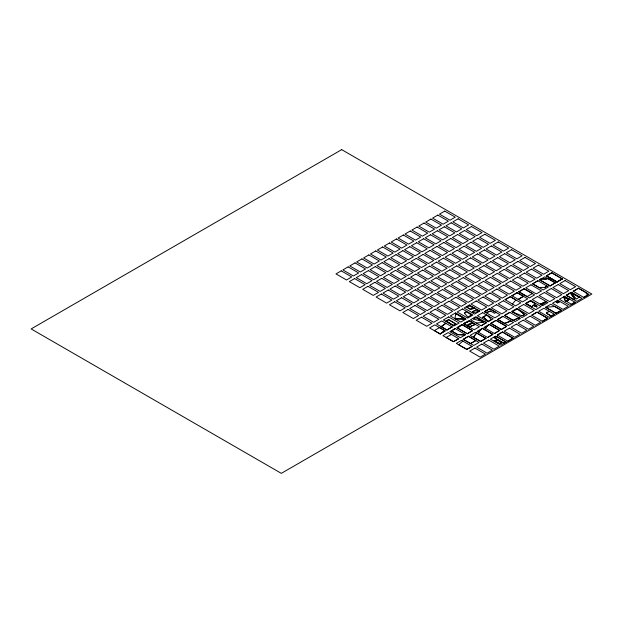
<?xml version="1.0" encoding="UTF-8"?>
<svg xmlns="http://www.w3.org/2000/svg" width="623" height="623" viewBox="0 0 623 623"><rect width="100%" height="100%" fill="white"/><g stroke="black" fill="none" stroke-linecap="round" stroke-linejoin="round"><path stroke-width="0.93" d="M440.087 333.905L429.566 327.932L434.831 324.894L445.352 330.969L440.087 334.006L444.783 330.572L440.087 333.905L434.348 330.587L439.581 327.566L444.783 330.673M463.208 339.387L468.473 336.249L478.994 342.424L473.729 345.461L463.208 339.387L468.473 336.35M480.637 341.482L485.893 338.336L480.637 341.482L470.108 335.408L475.372 332.363L485.893 338.445M486.329 322.652L475.801 316.679L470.544 319.716L481.065 325.79L486.329 322.652L484.359 321.515L482.848 322.441L484.359 321.515M492.793 334.356L482.272 328.383L477.008 331.42L487.536 337.495L492.793 334.356L482.272 328.274L478.378 332.207L482.272 328.274M497.715 319.467L502.971 316.328L513.5 322.504L508.236 325.541L497.715 319.467L502.971 316.328M497.279 335.049L502.543 332.012L513.064 338.196L507.807 341.233L497.279 335.049L502.543 332.012M518.85 291.829L524.107 288.792L534.635 294.866L529.371 297.903L518.85 291.829L524.107 288.683L532.47 293.511L527.12 296.603L518.85 291.72M532.649 283.854L537.914 280.716L548.435 286.899L543.17 289.936L532.649 283.854L537.914 280.716M556.129 302.023L559.213 301.805L556.129 302.023L557.585 302.91L559.213 301.914M506.164 342.074L504.054 343.374L494 337.464L496.78 336.654L506.164 342.074L500.908 345.212L490.379 339.138L495.643 336.101L506.164 342.175M496.78 336.654L494 337.565M504.054 343.374L494 337.464M497.372 339.885L494.078 340.742L499.841 343.904L501.328 343L499.755 343.756L494.078 340.641L497.372 339.885L501.328 343M457.905 334.621L463.824 334.964L464.953 334.208L463.886 334.824L457.905 334.621L451.722 331.054L457.96 334.769M455.623 313.462L465.194 319.031L455.623 313.462L455.063 318.774L465.101 319.132M455.101 328.523L449.837 331.67L460.358 337.744L465.622 334.707L455.101 328.523L451.714 331.163M462.001 324.544L457.414 328.072L462.001 324.544L472.522 330.72L467.266 333.757L456.737 327.682L462.001 324.645L472.522 330.72M467.266 333.757L472.522 330.618M466.822 307.155L470.186 309.109L474.5 308.377L470.209 309.257L466.822 307.155L469.298 305.722L474.43 308.237M469.649 320.993L463.637 323.703L474.165 329.777L479.422 326.74L468.901 320.666L463.637 323.703L469.649 320.993C479.453 322.94 456.994 329.294 472.304 322.527M468.473 336.249L475.754 340.61L470.544 343.514L463.208 339.286M570.325 292.88L574.764 299.188L573.884 299.694L574.834 299.04L570.325 292.88L566.291 295.31L576.812 301.392L582.077 298.347L571.556 292.273L566.291 295.31M587.754 294.967L585.807 292.537L587.754 294.967L583.712 297.405L588.976 294.368L578.456 288.184L573.191 291.33L578.456 288.293M565.513 301.431L568.495 299.204L563.683 297.062L565.513 301.431L568.495 299.204M546.675 312.411L547.041 313.533L551.324 316.001L554.47 314.288L549.213 317.325L538.685 311.251L543.949 308.214L554.47 314.288L551.324 316.102L546.939 313.579L546.675 312.411L549.673 311.516M554.875 306.547L561.378 310.301L556.113 313.338L545.584 307.264L556.113 313.338M512.394 304.04L515.906 299.881L510.307 296.649L505.043 299.694L510.307 296.758L520.828 302.833L515.571 305.87L505.043 299.694M476.681 333.017L473.285 337.238L476.681 333.017L485.893 338.336M566.65 301.345L569.523 299.071L566.564 301.439L571.61 304.351L575.177 302.233L571.61 304.351M489.172 324.396L485.122 328.134L489.172 324.396L499.701 330.47L494.436 333.515L483.907 327.433L489.172 324.396L499.701 330.47M476.424 323.01L482.848 322.34M463.637 323.703L467.086 325.533M531.699 306.82L535.492 303.681L530.601 300.909L526.03 303.603L531.699 306.82L535.492 303.681M441.224 326.592L445.912 323.259L441.224 326.693L446.995 330.026L452.197 326.888L446.964 329.91M526.03 303.603L531.699 306.718M530.601 300.909L535.492 303.783M464.485 313.073L466.331 311.773L471.518 314.911L467.787 317.045L464.485 313.174L466.331 311.773M542.018 304.865L546.192 302.155L545.405 301.844L540.702 304.055L542.018 304.865L540.702 304.055M559.213 301.805L557.585 302.91M579.226 297.21L576.259 299.056L571.641 292.919L579.226 297.21L571.641 292.919M484.803 311.562L489.631 308.735L495.955 312.427L494.506 313.276L490.472 311.002L486.547 312.559L484.803 311.671L486.547 312.66L490.472 311.002M484.803 311.671L489.631 308.735M551.713 272.749L546.449 275.903L556.978 281.962L562.234 278.925L556.978 281.962L562.234 278.909L551.713 272.749L562.234 278.925M517.207 292.67L511.942 295.808L517.207 292.67L523.476 296.291L518.211 299.429L523.476 296.291M555.334 282.811L550.07 285.941L539.549 279.766L540.998 278.933L546.706 279.229L547.866 278.497L555.334 282.811L550.07 285.949M539.549 279.875L544.814 276.838L555.334 282.912M551.713 272.851L546.449 275.888L556.978 281.861M467.367 325.743L472.631 322.714L475.31 324.365L469.314 326.982L467.367 325.743L469.314 326.982M467.367 325.852L472.631 322.714M545.008 287.281L547.142 286.043L545.008 287.382L538.942 287.491L532.649 283.753M451.387 334.458L446.13 337.495L453.458 341.622L458.723 338.694L453.458 341.731L442.937 335.649L448.202 332.612L458.723 338.694M481.065 325.79L486.329 322.753M490.815 323.345L496.072 320.308L506.6 326.382L501.336 329.528L490.815 323.345L501.336 329.419L506.6 326.382M504.614 315.378L509.879 312.341L520.4 318.524L515.135 321.561L504.614 315.378L513.173 320.424L519.138 317.691L513.15 320.308M490.815 323.454L496.072 320.417L506.6 326.491M504.614 315.479L509.879 312.341M475.754 340.61L470.544 343.514M462.78 341.03L458.723 344.768L466.829 349.347L472.094 346.411L466.829 349.448L456.309 343.374L461.573 340.337L472.094 346.411M499.654 330.392L494.436 333.515M487.536 337.495L492.793 334.458M531.785 315.129L537.049 312.092L547.57 318.275L542.314 321.312L531.785 315.23L537.049 312.193L547.57 318.275M513.064 338.087L507.807 341.233M547.57 318.166L542.314 321.312M556.113 313.237L561.378 310.199M473.558 318.999L476.128 317.528L482.996 321.624L473.612 319.069M512.355 311.812L517.464 308.899L524.706 314.599L521.872 315.822L512.433 311.897M472.429 311.944L476.385 309.709L478.97 311.048L476.385 309.81C467.865 313.4 475.637 312.847 478.97 310.939M486.423 315.183L482.623 317.302L484.126 317.808L488.206 321.413L484.079 317.746L482.623 317.302L486.423 315.183L488.12 316.204L491.383 319.537L488.144 321.343M446.115 321.016L448.661 319.615L455.935 324.038L453.318 325.494L446.115 321.016L453.318 325.393L455.935 324.038M446.115 321.118L448.661 319.724L455.935 324.139M540.702 304.164L545.405 301.844M469.29 326.865L475.31 324.365M521.872 315.822L524.706 314.498M504.607 323.345L511.078 321.001L504.607 323.446L497.715 319.365M482.996 321.523L482.552 321.787M554.914 306.493L545.584 307.264L550.849 304.226L561.378 310.301M534.791 305.831L536.839 305.792L536.909 307.007L534.791 305.94L536.909 307.007M534.791 305.94L536.839 305.792M465.194 319.031L455.063 318.774M472.429 312.045L473.651 312.614M563.683 297.062L568.495 299.313M474.5 308.377L469.298 305.722M578.456 288.184L585.963 292.522M573.191 291.221L583.712 297.405M539.549 279.766L550.07 285.848M566.291 295.209L573.884 299.593M517.106 292.717L527.736 298.845L522.471 301.89L511.942 295.707M502.543 332.114L513.064 338.196M457.422 327.963L467.266 333.655M473.231 337.098L480.637 341.373M452.251 326.989L441.73 320.915L436.466 323.952L446.995 330.026M482.996 321.624L476.128 317.528M524.706 314.599L517.464 308.899M563.784 297.007L565.583 301.298M546.184 278.839L540.998 278.933M341.692 149.645L31.15 328.928L281.308 473.355L591.85 294.072L341.692 149.645M341.233 270.857L335.976 273.894L346.497 279.976L351.761 276.939L341.233 270.857M348.132 266.878L342.876 269.915L353.397 275.989L358.661 272.952L348.132 266.878M355.04 262.89L349.776 265.928L360.296 272.002L365.561 268.965L355.04 262.89M361.94 258.903L356.675 261.948L367.196 268.022L372.461 264.985L361.94 258.903M368.839 254.924L363.575 257.961L374.104 264.035L379.36 260.998L368.839 254.924M375.739 250.937L370.475 253.974L381.003 260.056L386.26 257.011L375.739 250.937M382.639 246.957L377.374 249.994L387.903 256.069L393.168 253.031L382.639 246.957M389.539 242.97L384.282 246.007L394.803 252.081L400.067 249.044L389.539 242.97M396.438 238.983L391.182 242.028L401.703 248.102L406.967 245.065L396.438 238.983M403.346 235.003L398.081 238.041L408.602 244.115L413.867 241.078L403.346 235.003M410.245 231.016L404.981 234.053L415.502 240.128L420.766 237.09L410.245 231.016M417.145 227.037L411.881 230.074L422.41 236.148L427.666 233.111L417.145 227.037M424.045 223.05L418.781 226.087L429.309 232.161L434.566 229.124L424.045 223.05M430.945 219.062L425.688 222.1L436.209 228.182L441.473 225.144L430.945 219.062M437.844 215.083L432.588 218.12L443.109 224.194L448.373 221.157L437.844 215.083M444.752 211.096L439.488 214.133L450.008 220.207L455.273 217.17L444.752 211.096M354.604 278.582L349.339 281.619L359.868 287.694L365.133 284.656L354.604 278.582M361.504 274.595L356.247 277.632L366.768 283.706L372.032 280.669L361.504 274.595M368.403 270.608L363.147 273.645L373.668 279.727L378.932 276.69L368.403 270.608M375.311 266.628L370.046 269.666L380.567 275.74L385.832 272.703L375.311 266.628M382.211 262.641L376.946 265.678L387.467 271.753L392.731 268.715L382.211 262.641M389.11 258.662L383.846 261.699L394.375 267.773L399.631 264.736L389.11 258.662M396.01 254.675L390.746 257.712L401.274 263.786L406.531 260.749L396.01 254.675M402.91 250.687L397.653 253.725L408.174 259.807L413.438 256.762L402.91 250.687M409.809 246.708L404.553 249.745L415.074 255.819L420.338 252.782L409.809 246.708M416.717 242.721L411.453 245.758L421.973 251.832L427.238 248.795L416.717 242.721M423.617 238.734L418.352 241.779L428.873 247.853L434.138 244.816L423.617 238.734M430.516 234.754L425.252 237.791L435.781 243.866L441.037 240.828L430.516 234.754M437.416 230.767L432.152 233.804L442.68 239.886L447.937 236.841L437.416 230.767M444.316 226.788L439.051 229.825L449.58 235.899L454.845 232.862L444.316 226.788M451.216 222.8L445.959 225.838L456.48 231.912L461.744 228.875L451.216 222.8M458.115 218.813L452.859 221.85L463.38 227.932L468.644 224.895L458.115 218.813M367.975 286.3L362.711 289.337L373.239 295.411L378.496 292.374L367.975 286.3M374.875 282.312L369.618 285.35L380.139 291.432L385.403 288.387L374.875 282.312M381.774 278.333L376.518 281.37L387.039 287.444L392.303 284.407L381.774 278.333M388.682 274.346L383.418 277.383L393.938 283.457L399.203 280.42L388.682 274.346M395.582 270.359L390.317 273.396L400.838 279.478L406.103 276.441L395.582 270.359M402.481 266.379L397.217 269.416L407.746 275.491L413.002 272.453L402.481 266.379M409.381 262.392L404.117 265.429L414.645 271.503L419.902 268.466L409.381 262.392M416.281 258.413L411.016 261.45L421.545 267.524L426.81 264.487L416.281 258.413M423.181 254.425L417.924 257.463L428.445 263.537L433.709 260.5L423.181 254.425M430.08 250.438L424.824 253.475L435.345 259.557L440.609 256.52L430.08 250.438M436.988 246.459L431.723 249.496L442.244 255.57L447.509 252.533L436.988 246.459M443.888 242.472L438.623 245.509L449.144 251.583L454.408 248.546L443.888 242.472M450.787 238.484L445.523 241.529L456.052 247.604L461.308 244.566L450.787 238.484M457.687 234.505L452.423 237.542L462.951 243.616L468.208 240.579L457.687 234.505M464.587 230.518L459.33 233.555L469.851 239.637L475.115 236.592L464.587 230.518M471.486 226.538L466.23 229.576L476.751 235.65L482.015 232.613L471.486 226.538M381.346 294.017L376.082 297.054L386.61 303.128L391.867 300.091L381.346 294.017M388.246 290.03L382.981 293.075L393.51 299.149L398.775 296.112L388.246 290.03M395.146 286.05L389.889 289.088L400.41 295.162L405.674 292.125L395.146 286.05M402.045 282.063L396.789 285.1L407.31 291.182L412.574 288.138L402.045 282.063M408.953 278.084L403.688 281.121L414.209 287.195L419.474 284.158L408.953 278.084M415.853 274.097L410.588 277.134L421.109 283.208L426.373 280.171L415.853 274.097M422.752 270.109L417.488 273.154L428.017 279.229L433.273 276.191L422.752 270.109M429.652 266.13L424.388 269.167L434.916 275.241L440.173 272.204L429.652 266.13M436.552 262.143L431.295 265.18L441.816 271.254L447.08 268.217L436.552 262.143M443.451 258.163L438.195 261.201L448.716 267.275L453.98 264.238L443.451 258.163M450.359 254.176L445.095 257.213L455.615 263.288L460.88 260.25L450.359 254.176M457.259 250.189L451.994 253.226L462.515 259.308L467.78 256.271L457.259 250.189M464.158 246.21L458.894 249.247L469.423 255.321L474.679 252.284L464.158 246.21M471.058 242.222L465.794 245.26L476.322 251.334L481.579 248.297L471.058 242.222M477.958 238.235L472.693 241.28L483.222 247.354L488.487 244.317L477.958 238.235M484.858 234.256L479.601 237.293L490.122 243.367L495.386 240.33L484.858 234.256M394.717 301.734L389.453 304.772L399.982 310.854L405.238 307.817L394.717 301.734M401.617 297.755L396.353 300.792L406.881 306.866L412.138 303.829L401.617 297.755M408.517 293.768L403.26 296.805L413.781 302.879L419.045 299.842L408.517 293.768M415.416 289.788L410.16 292.826L420.681 298.9L425.945 295.863L415.416 289.788M422.324 285.801L417.06 288.838L427.58 294.913L432.845 291.876L422.324 285.801M429.224 281.814L423.959 284.851L434.48 290.933L439.745 287.888L429.224 281.814M436.123 277.835L430.859 280.872L441.388 286.946L446.644 283.909L436.123 277.835M443.023 273.847L437.759 276.885L448.287 282.959L453.544 279.922L443.023 273.847M449.923 269.86L444.658 272.905L455.187 278.979L460.452 275.942L449.923 269.86M456.823 265.881L451.566 268.918L462.087 274.992L467.351 271.955L456.823 265.881M463.722 261.894L458.466 264.931L468.987 271.013L474.251 267.968L463.722 261.894M470.63 257.914L465.365 260.951L475.886 267.026L481.151 263.988L470.63 257.914M477.53 253.927L472.265 256.964L482.786 263.038L488.05 260.001L477.53 253.927M484.429 249.94L479.165 252.977L489.694 259.059L494.95 256.022L484.429 249.94M491.329 245.96L486.065 248.998L496.593 255.072L501.85 252.035L491.329 245.96M498.229 241.973L492.972 245.01L503.493 251.085L508.757 248.047L498.229 241.973M408.088 309.46L402.824 312.497L413.353 318.571L418.609 315.534L408.088 309.46M414.988 305.472L409.724 308.51L420.252 314.584L425.509 311.547L414.988 305.472M421.888 301.485L416.623 304.522L427.152 310.604L432.417 307.567L421.888 301.485M428.788 297.506L423.531 300.543L434.052 306.617L439.316 303.58L428.788 297.506M435.687 293.519L430.431 296.556L440.952 302.63L446.216 299.593L435.687 293.519M442.595 289.539L437.33 292.576L447.851 298.651L453.116 295.614L442.595 289.539M449.495 285.552L444.23 288.589L454.751 294.663L460.015 291.626L449.495 285.552M456.394 281.565L451.13 284.602L461.659 290.684L466.915 287.647L456.394 281.565M463.294 277.585L458.03 280.623L468.558 286.697L473.815 283.66L463.294 277.585M470.194 273.598L464.937 276.635L475.458 282.71L480.722 279.672L470.194 273.598M477.093 269.611L471.837 272.656L482.358 278.73L487.622 275.693L477.093 269.611M484.001 265.632L478.737 268.669L489.257 274.743L494.522 271.706L484.001 265.632M490.901 261.644L485.636 264.682L496.157 270.764L501.422 267.719L490.901 261.644M497.8 257.665L492.536 260.702L503.065 266.776L508.321 263.739L497.8 257.665M504.7 253.678L499.436 256.715L509.964 262.789L515.221 259.752L504.7 253.678M511.6 249.691L506.335 252.728L516.864 258.81L522.129 255.773L511.6 249.691M421.46 317.177L416.195 320.214L426.716 326.288L431.98 323.251L421.46 317.177M428.359 313.19L423.095 316.227L433.624 322.309L438.88 319.264L428.359 313.19M435.259 309.21L429.995 312.248L440.523 318.322L445.78 315.285L435.259 309.21M442.159 305.223L436.902 308.26L447.423 314.335L452.687 311.298L442.159 305.223M449.058 301.236L443.802 304.281L454.323 310.355L459.587 307.318L449.058 301.236M455.966 297.257L450.702 300.294L461.222 306.368L466.487 303.331L455.966 297.257M462.866 293.269L457.601 296.307L468.122 302.389L473.387 299.344L462.866 293.269M469.765 289.29L464.501 292.327L475.03 298.401L480.286 295.364L469.765 289.29M476.665 285.303L471.401 288.34L481.929 294.414L487.186 291.377L476.665 285.303M483.565 281.316L478.3 284.353L488.829 290.435L494.094 287.398L483.565 281.316M490.465 277.336L485.208 280.373L495.729 286.448L500.993 283.41L490.465 277.336M497.364 273.349L492.108 276.386L502.629 282.46L507.893 279.423L497.364 273.349M504.272 269.362L499.007 272.407L509.528 278.481L514.793 275.444L504.272 269.362M511.172 265.382L505.907 268.42L516.428 274.494L521.692 271.457L511.172 265.382M518.071 261.395L512.807 264.432L523.336 270.514L528.592 267.469L518.071 261.395M524.971 257.416L519.707 260.453L530.235 266.527L535.492 263.49L524.971 257.416M448.63 316.928L443.366 319.965L453.894 326.039L459.151 323.002L448.63 316.928M455.53 312.941L450.265 315.978L460.794 322.06L466.059 319.015L455.53 312.941M462.43 308.961L457.173 311.998L467.694 318.073L472.958 315.036L462.43 308.961M469.329 304.974L464.073 308.011L474.594 314.085L479.858 311.048L469.329 304.974M476.237 300.987L470.972 304.032L481.493 310.106L486.758 307.069L476.237 300.987M483.137 297.007L477.872 300.045L488.393 306.119L493.657 303.082L483.137 297.007M490.036 293.02L484.772 296.057L495.301 302.139L500.557 299.095L490.036 293.02M496.936 289.041L491.672 292.078L502.2 298.152L507.457 295.115L496.936 289.041M503.836 285.054L498.579 288.091L509.1 294.165L514.364 291.128L503.836 285.054M510.735 281.066L505.479 284.104L516 290.186L521.264 287.148L510.735 281.066M517.643 277.087L512.379 280.124L522.899 286.198L528.164 283.161L517.643 277.087M524.543 273.1L519.278 276.137L529.799 282.211L535.064 279.174L524.543 273.1M531.442 269.12L526.178 272.158L536.707 278.232L541.963 275.195L531.442 269.12M538.342 265.133L533.078 268.17L543.606 274.245L548.863 271.207L538.342 265.133M482.7 312.691L477.444 315.729L487.965 321.811L493.229 318.774L482.7 312.691M489.608 308.712L484.344 311.749L494.864 317.823L500.129 314.786L489.608 308.712M496.508 304.725L491.243 307.762L501.764 313.836L507.029 310.799L496.508 304.725M503.407 300.738L498.143 303.783L508.672 309.857L513.928 306.82L503.407 300.738M531.006 284.804L525.75 287.842L536.271 293.916L541.535 290.879L531.006 284.804M516.779 308.463L511.514 311.5L522.035 317.574L527.299 314.537L516.779 308.463M523.678 304.476L518.414 307.513L528.943 313.587L534.199 310.55L523.678 304.476M530.578 300.488L525.314 303.533L535.842 309.608L541.099 306.571L530.578 300.488M537.478 296.509L532.221 299.546L542.742 305.62L548.006 302.583L537.478 296.509M544.377 292.522L539.121 295.559L549.642 301.641L554.906 298.596L544.377 292.522M551.285 288.542L546.021 291.58L556.541 297.654L561.806 294.617L551.285 288.542M558.185 284.555L552.92 287.592L563.441 293.667L568.706 290.63L558.185 284.555M565.084 280.568L559.82 283.613L570.349 289.687L575.605 286.65L565.084 280.568M474.936 348.055L469.68 351.092L480.201 357.166L485.465 354.129L474.936 348.055M481.844 344.067L476.579 347.104L487.1 353.186L492.365 350.149L481.844 344.067M488.744 340.088L483.479 343.125L494 349.199L499.264 346.162L488.744 340.088M509.443 328.134L504.186 331.171L514.707 337.245L519.971 334.208L509.443 328.134M516.342 324.147L511.086 327.184L521.607 333.266L526.871 330.221L516.342 324.147M523.25 320.167L517.986 323.205L528.506 329.279L533.771 326.242L523.25 320.167M530.15 316.18L524.885 319.217L535.406 325.292L540.671 322.255L530.15 316.18M557.749 300.247L552.492 303.284L563.013 309.358L568.277 306.321L557.749 300.247M564.648 296.26L559.392 299.297L569.913 305.371L575.177 302.334L564.648 296.26M556.978 281.962L546.449 275.903L556.978 281.962"/></g></svg>
